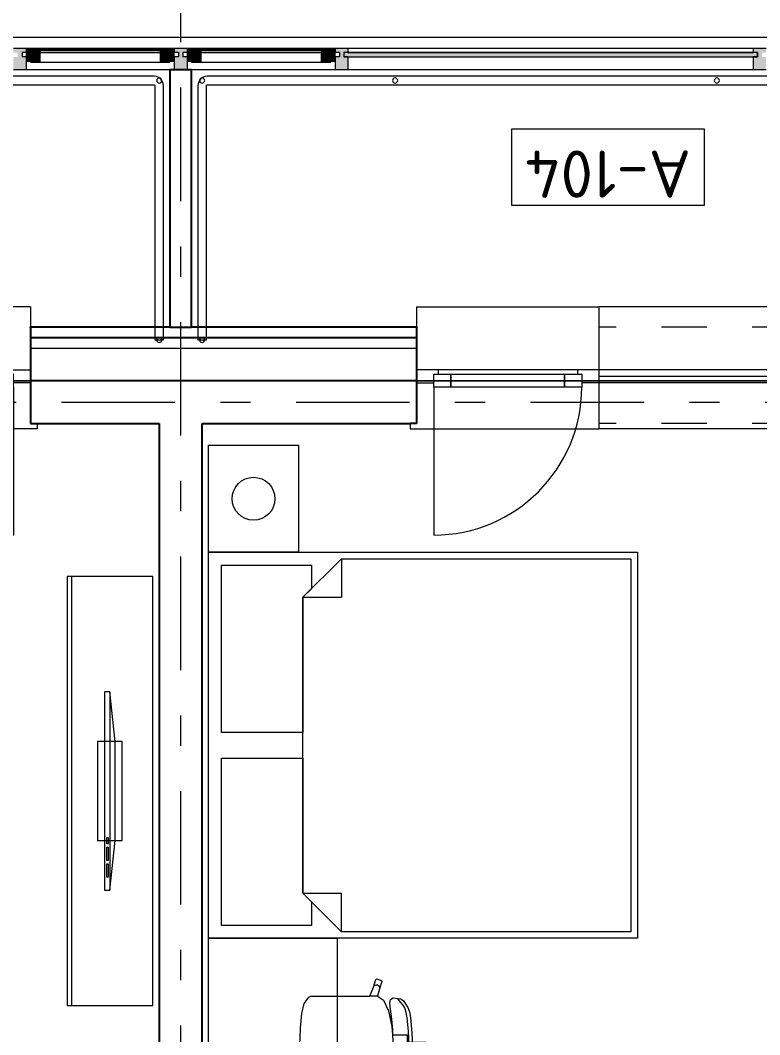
# Model space of a CAD drawing. Header units: millimetres. Extents: x 18162 to 3540582, y 72188 to 247925.
# Drawn here: x 345196 to 348644, y 93696 to 98427 of the extents above; entities that cross this region are included whole.
import ezdxf
from ezdxf.enums import TextEntityAlignment as Align

# ---------------------------------------------------------------- set-up
doc = ezdxf.new("R2010")
doc.units = ezdxf.units.MM
doc.header["$MEASUREMENT"] = 0
doc.set_wipeout_variables(frame=1)
for name, pattern in [('Dashed', [423.333333, 211.666667, -211.666667]), ('Double Dashed', [1093.611073, 529.166651, -211.666656, 141.111112, -211.666656]), ('Wipeout_Contour', [1000, 0, -1000])]:
    doc.linetypes.add(name, pattern=pattern)
for name, color, linetype in [('Archicad Windows', 7, 'Continuous'), ('Archicad Zone Stamps', 7, 'Continuous'), ('Finish - Wall', 7, 'Continuous'), ('Interior - Furniture', 7, 'Continuous'), ('Interior - Stair & Railing', 7, 'Continuous'), ('Model Unit - Zone A', 7, 'Continuous'), ('Structural - Bearing', 7, 'Continuous'), ('Structural - Grid', 7, 'Continuous')]:
    doc.layers.add(name, color=color, linetype=linetype)
doc.styles.add('GENERATED_STYLE_2', font='')
doc.styles.add('GENERATED_STYLE_3', font='', dxfattribs={"width": 0.8})
doc.styles.get('GENERATED_STYLE_2').set_extended_font_data('ISOCPEUR MON')
doc.styles.get('GENERATED_STYLE_3').set_extended_font_data('ISOCPEUR MON')

# ---------------------------------------------------------------- blocks, each defined once
blk = doc.blocks.new('Тагт - 50%_A-104_41_3', base_point=(347937.3, 97741.3))
at = {"layer": 'Archicad Zone Stamps', "color": 7, "linetype": 'Continuous', "lineweight": 5}
for p, q in [((348387.3, 97918.7), (347487.3, 97918.7)), ((347487.3, 97918.7), (347487.3, 97563.9)), ((348387.3, 97563.9), (348387.3, 97918.7)), ((347487.3, 97563.9), (348387.3, 97563.9))]:
    blk.add_line(p, q, dxfattribs=at)
at = {"layer": 'Archicad Zone Stamps', "color": 7, "lineweight": 5, "style": 'GENERATED_STYLE_2'}
for tag, p in [('DUMMY_861', (347542.1, 97599.4)), ('ROOM_NUMBER', (347937.3, 97599.4))]:
    blk.add_attdef(tag, text='', height=220, rotation=180, dxfattribs=at).set_placement(p, align=Align.TOP_CENTER)
blk = doc.blocks.new('Terrace Door 01 27[12]_3', base_point=(318570.5, 0))
at = {"layer": 'Archicad Windows', "color": 7, "linetype": 'Continuous', "lineweight": 13}
for p, q in [((347044, 97090.7), (347894, 97090.7)), ((347044, 97090.7), (347044, 96995.7)), ((349244, 97090.7), (347894, 97090.7)), ((347894, 97090.7), (347894, 96795.7)), ((349244, 97090.7), (349244, 96995.7)), ((349244, 96795.7), (347044, 96795.7)), ((347044, 96795.7), (347044, 96735.7)), ((347144, 96795.7), (347144, 96775.7)), ((347204, 96775.7), (347204, 96715.7)), ((347734, 96775.7), (347734, 96715.7)), ((347794, 96795.7), (347794, 96775.7)), ((347894, 96795.7), (347894, 96735.7)), ((349144, 96765.7), (347894, 96765.7)), ((349144, 96795.7), (349144, 96735.7)), ((349244, 96795.7), (349244, 96735.7)), ((347044, 96735.7), (347124, 96735.7)), ((347124, 96715.7), (347124, 96025.7)), ((347734, 96745.7), (347204, 96745.7)), ((347894, 96735.7), (347814, 96735.7)), ((347894, 96735.7), (347894, 96520.7)), ((347894, 96735.7), (347894, 96520.7)), ((349144, 96735.7), (347894, 96735.7)), ((349244, 96735.7), (349144, 96735.7)), ((347014, 96545.7), (347014, 96520.7)), ((347014, 96520.7), (347894, 96520.7)), ((349274, 96520.7), (347894, 96520.7)), ((349274, 96545.7), (349274, 96520.7))]:
    blk.add_line(p, q, dxfattribs=at)
at = {"layer": 'Archicad Windows', "color": 7, "linetype": 'Dashed', "lineweight": 13}
for p, q in [((349244, 96995.7), (347894, 96995.7)), ((349244, 96545.7), (347894, 96545.7))]:
    blk.add_line(p, q, dxfattribs=at)
at = {"layer": 'Archicad Windows', "color": 7, "linetype": 'Continuous', "lineweight": 13, "flags": 128}
for points in [[(347204, 96775.7), (347204, 96715.7), (347124, 96715.7), (347124, 96775.7)], [(347734, 96775.7), (347734, 96715.7), (347204, 96715.7), (347204, 96775.7)], [(347814, 96775.7), (347814, 96715.7), (347734, 96715.7), (347734, 96775.7)]]:
    blk.add_lwpolyline(points, close=True, dxfattribs=at)
at = {"layer": 'Archicad Windows', "color": 7, "linetype": 'Continuous', "lineweight": 13}
blk.add_arc((347124, 96715.7), 690, 270, 0, dxfattribs=at)
blk = doc.blocks.new('Terrace Door 01 27[13]_3', base_point=(318570.5, 0))
at = {"layer": 'Archicad Windows', "color": 7, "linetype": 'Continuous', "lineweight": 13}
for p, q in [((343044, 97090.7), (344394, 97090.7)), ((343044, 97090.7), (343044, 96995.7)), ((344394, 97090.7), (344394, 96795.7)), ((345244, 97090.7), (344394, 97090.7)), ((345244, 97090.7), (345244, 96995.7)), ((343044, 96795.7), (345244, 96795.7)), ((343044, 96795.7), (343044, 96735.7)), ((343144, 96795.7), (343144, 96735.7)), ((343144, 96765.7), (344394, 96765.7)), ((344394, 96795.7), (344394, 96735.7)), ((344494, 96795.7), (344494, 96775.7)), ((344554, 96775.7), (344554, 96715.7)), ((345084, 96775.7), (345084, 96715.7)), ((345144, 96795.7), (345144, 96775.7)), ((345244, 96795.7), (345244, 96735.7)), ((343044, 96735.7), (343144, 96735.7)), ((343144, 96735.7), (344394, 96735.7)), ((344394, 96735.7), (344394, 96520.7)), ((344394, 96735.7), (344394, 96520.7)), ((344394, 96735.7), (344474, 96735.7)), ((344554, 96745.7), (345084, 96745.7)), ((345244, 96735.7), (345164, 96735.7)), ((345164, 96715.7), (345164, 96025.7)), ((343014, 96545.7), (343014, 96520.7)), ((343014, 96520.7), (344394, 96520.7)), ((345274, 96520.7), (344394, 96520.7)), ((345274, 96545.7), (345274, 96520.7))]:
    blk.add_line(p, q, dxfattribs=at)
at = {"layer": 'Archicad Windows', "color": 7, "linetype": 'Dashed', "lineweight": 13}
for p, q in [((343044, 96995.7), (344394, 96995.7)), ((343044, 96545.7), (344394, 96545.7))]:
    blk.add_line(p, q, dxfattribs=at)
at = {"layer": 'Archicad Windows', "color": 7, "linetype": 'Continuous', "lineweight": 13, "flags": 128}
for points in [[(344474, 96775.7), (344474, 96715.7), (344554, 96715.7), (344554, 96775.7)], [(344554, 96775.7), (344554, 96715.7), (345084, 96715.7), (345084, 96775.7)], [(345084, 96775.7), (345084, 96715.7), (345164, 96715.7), (345164, 96775.7)]]:
    blk.add_lwpolyline(points, close=True, dxfattribs=at)
at = {"layer": 'Archicad Windows', "color": 7, "linetype": 'Continuous', "lineweight": 13}
blk.add_arc((345164, 96715.7), 690, 180, 270, dxfattribs=at)
blk = doc.blocks.new('TV Stand Mounted 27[118]_3', base_point=(345414, 95832))
at = {"layer": 'Interior - Furniture', "color": 7, "linetype": 'Continuous', "lineweight": 5}
blk.add_line((345434, 95832), (345434, 93832), dxfattribs=at)
at = {"layer": 'Interior - Furniture', "color": 7, "linetype": 'Continuous', "lineweight": 5, "flags": 128}
blk.add_lwpolyline([(345414, 95832), (345414, 93832), (345814, 93832), (345814, 95832)], close=True, dxfattribs=at)
blk = doc.blocks.new('Flat Panel TV 27[119]_3', base_point=(345589, 95294.7))
at = {"layer": 'Interior - Furniture', "color": 7, "linetype": 'Continuous', "lineweight": 5}
for p, q in [((345614, 95294.7), (345614, 94369.2)), ((345599, 94585.2), (345599, 94616)), ((345599, 94616), (345605.2, 94616)), ((345605.2, 94585.2), (345599, 94585.2)), ((345605.2, 94616), (345605.2, 94585.2)), ((345599, 94508), (345599, 94569.7)), ((345599, 94569.7), (345605.2, 94569.7)), ((345605.2, 94569.7), (345605.2, 94508)), ((345605.2, 94508), (345599, 94508)), ((345599, 94430.9), (345599, 94492.6)), ((345599, 94492.6), (345605.2, 94492.6)), ((345605.2, 94492.6), (345605.2, 94430.9)), ((345605.2, 94430.9), (345599, 94430.9))]:
    blk.add_line(p, q, dxfattribs=at)
at = {"layer": 'Interior - Furniture', "color": 7, "linetype": 'Continuous', "lineweight": 5, "flags": 128}
for points in [[(345589, 95294.7), (345589, 94369.2), (345614, 94369.2), (345639, 94600.6), (345639, 95063.4), (345614, 95294.7)], [(345556.1, 95063.4), (345556.1, 94600.6), (345671.8, 94600.6), (345671.8, 95063.4)]]:
    blk.add_lwpolyline(points, close=True, dxfattribs=at)
blk = doc.blocks.new('Bed Layout 27[158]_3', base_point=(346073.7, 95045.4))
at = {"layer": 'Interior - Furniture', "color": 7, "linetype": 'Continuous', "lineweight": 5}
for p, q in [((346073.7, 95945.4), (346073.7, 96445.4)), ((346073.7, 96445.4), (346493.7, 96445.4)), ((346493.7, 96445.4), (346493.7, 95945.4)), ((346493.7, 95945.4), (346073.7, 95945.4)), ((346073.7, 94145.4), (346073.7, 95945.4)), ((346073.7, 95945.4), (348073.7, 95945.4)), ((346513.7, 95735.4), (346693.7, 95915.4)), ((346693.7, 95915.4), (348043.7, 95915.4)), ((346693.7, 95915.4), (346693.7, 95735.4)), ((348043.7, 95915.4), (348043.7, 95045.4)), ((348073.7, 95945.4), (348073.7, 94145.4)), ((346513.7, 95045.4), (346513.7, 95735.4)), ((346513.7, 95735.4), (346693.7, 95735.4)), ((346513.7, 94355.4), (346513.7, 95045.4)), ((348043.7, 95045.4), (348043.7, 94175.4)), ((346693.7, 94175.4), (346513.7, 94355.4)), ((346513.7, 94355.4), (346693.7, 94355.4)), ((346693.7, 94175.4), (346693.7, 94355.4)), ((348043.7, 94175.4), (346693.7, 94175.4)), ((348073.7, 94145.4), (346073.7, 94145.4))]:
    blk.add_line(p, q, dxfattribs=at)
at = {"layer": 'Interior - Furniture', "color": 7, "linetype": 'Continuous', "lineweight": 5, "flags": 128}
blk.add_lwpolyline([(346283.7, 96095.4, -1), (346283.7, 96295.4, -1)], format="xyb", close=True, dxfattribs=at)
for points in [[(346513.7, 95105.4), (346133.7, 95105.4), (346133.7, 95885.4), (346553.7, 95885.4), (346553.7, 95775.4), (346513.7, 95735.4)], [(346513.7, 94355.4), (346553.7, 94315.4), (346553.7, 94205.4), (346133.7, 94205.4), (346133.7, 94985.4), (346513.7, 94985.4)]]:
    blk.add_lwpolyline(points, close=True, dxfattribs=at)
blk = doc.blocks.new('Office Workstation Solo 27[159]_3', base_point=(346073.7, 93145.4))
at = {"layer": 'Interior - Furniture', "color": 7, "linetype": 'Continuous', "lineweight": 5}
for p, q in [((346826.7, 93874.6), (346842.4, 93918)), ((346842.4, 93918), (346853.8, 93953.4)), ((346842.4, 93918), (346845.3, 93923.2)), ((346845.3, 93923.2), (346849.9, 93926.8)), ((346849.9, 93926.8), (346855.5, 93928.4)), ((346853.8, 93953.4), (346857.6, 93955.4)), ((346855.5, 93928.4), (346861.3, 93927.7)), ((346857.6, 93955.4), (346880.3, 93947.9)), ((346861.3, 93927.7), (346866.4, 93924.8)), ((346866.4, 93924.8), (346870, 93920.2)), ((346870, 93920.2), (346871.6, 93914.5)), ((346882.3, 93944.1), (346870.9, 93908.7)), ((346871.6, 93914.5), (346870.9, 93908.7)), ((346880.3, 93947.9), (346882.3, 93944.1)), ((346520.7, 93843.3), (346541.9, 93870.1)), ((346541.9, 93870.1), (346550.5, 93874.6)), ((346550.5, 93874.6), (346581.5, 93874.6)), ((346581.5, 93874.6), (346617.6, 93874.6)), ((346617.6, 93874.6), (346826.7, 93874.6)), ((346861, 93874.6), (346826.7, 93874.6)), ((346861, 93874.6), (346861.2, 93874.5)), ((346870.9, 93908.7), (346861.2, 93874.5)), ((346861.2, 93874.5), (346889, 93857.2)), ((346922.6, 93860.1), (346934.1, 93866.8)), ((346934.1, 93866.8), (346970.2, 93863.5)), ((346509.2, 93795.2), (346519.9, 93841.2)), ((346519.9, 93841.2), (346520.7, 93843.3)), ((346889, 93857.2), (346912.8, 93807.5)), ((346919.5, 93842.8), (346922.6, 93860.1)), ((346922.1, 93813.9), (346919.5, 93842.8)), ((346959.7, 93860.4), (346957.1, 93864.1)), ((346964.8, 93854.1), (346959.7, 93860.4)), ((346971, 93845.1), (346964.8, 93854.1)), ((346970.2, 93863.5), (346983.4, 93852.9)), ((346981, 93833.4), (346971, 93845.1)), ((346988.7, 93820.2), (346981, 93833.4)), ((346983.4, 93852.9), (347003.5, 93821.9)), ((346995, 93799.8), (346988.7, 93820.2)), ((347003.5, 93821.9), (347010.7, 93802)), ((346502, 93726.5), (346509.2, 93795.2)), ((346912.8, 93807.5), (346928.7, 93733.1)), ((346928, 93768.6), (346922.1, 93813.9)), ((346999.9, 93773.9), (346995, 93799.8)), ((347003.6, 93743.9), (346999.9, 93773.9)), ((347010.7, 93802), (347015.5, 93776.1)), ((347015.5, 93776.1), (347022.5, 93702.9)), ((346499.5, 93645.4), (346501.9, 93725.4)), ((346501.9, 93725.4), (346502, 93726.5)), ((346932.6, 93717.7), (346928, 93768.6)), ((346928.7, 93733.1), (346931.1, 93695.7)), ((347006.2, 93711.5), (347003.6, 93743.9)), ((346931.1, 93695.7), (346934.3, 93645.4)), ((346931.1, 93695.7), (346969.8, 93695.7)), ((346935, 93645.4), (346932.6, 93717.7)), ((346969.8, 93695.7), (346999.7, 93695.7)), ((346999.7, 93695.7), (346999.7, 93662.3)), ((347007.6, 93678.1), (347006.2, 93711.5)), ((347008.1, 93645.4), (347007.6, 93678.1)), ((347022.5, 93702.9), (347024.7, 93645.4)), ((346499.5, 93645.4), (346501.9, 93565.3)), ((346931.1, 93595.1), (346934.3, 93645.4)), ((346935, 93645.4), (346932.6, 93573.1)), ((346999.7, 93662.3), (346999.7, 93645.4)), ((346999.7, 93662.3), (347049.6, 93660.5)), ((346999.7, 93628.5), (346999.7, 93645.4)), ((346999.7, 93628.5), (347049.6, 93630.3)), ((346999.7, 93595.1), (346999.7, 93628.5)), ((347008.1, 93645.4), (347007.6, 93612.7)), ((347022.5, 93587.9), (347024.7, 93645.4)), ((347049.6, 93660.5), (347055.3, 93659.3)), ((347049.6, 93660.5), (347086.5, 93660.5)), ((347049.6, 93630.3), (347055.3, 93631.4)), ((347049.6, 93630.3), (347086.5, 93630.3)), ((347055.3, 93659.3), (347060.2, 93656)), ((347055.3, 93631.4), (347060.2, 93634.7)), ((347060.2, 93656), (347063.4, 93651.1)), ((347060.2, 93634.7), (347063.4, 93639.6)), ((347063.4, 93651.1), (347064.5, 93645.4)), ((347063.4, 93639.6), (347064.5, 93645.4)), ((347086.5, 93660.5), (347089.5, 93657.4)), ((347086.5, 93630.3), (347089.5, 93633.3)), ((347089.5, 93657.4), (347089.5, 93645.4)), ((347089.5, 93633.3), (347089.5, 93645.4)), ((346928.7, 93557.6), (346931.1, 93595.1)), ((346931.1, 93595.1), (346969.8, 93595.1)), ((346969.8, 93595.1), (346999.7, 93595.1)), ((347007.6, 93612.7), (347006.2, 93579.3)), ((347015.5, 93514.7), (347022.5, 93587.9)), ((346501.9, 93565.3), (346502, 93564.3)), ((346502, 93564.3), (346509.2, 93495.5)), ((346912.8, 93483.3), (346928.7, 93557.6)), ((346932.6, 93573.1), (346928, 93522.1)), ((347003.6, 93546.8), (346999.9, 93516.8)), ((347006.2, 93579.3), (347003.6, 93546.8)), ((346509.2, 93495.5), (346519.9, 93449.6)), ((346928, 93522.1), (346922.1, 93476.8)), ((346995, 93490.9), (346988.7, 93470.6)), ((346999.9, 93516.8), (346995, 93490.9)), ((347003.5, 93468.8), (347010.7, 93488.8)), ((347010.7, 93488.8), (347015.5, 93514.7)), ((346519.9, 93449.6), (346520.7, 93447.4)), ((346520.7, 93447.4), (346541.9, 93420.6)), ((346889, 93433.6), (346912.8, 93483.3)), ((346922.1, 93476.8), (346919.5, 93447.9)), ((346919.5, 93447.9), (346922.6, 93430.7)), ((346971, 93445.6), (346964.8, 93436.6)), ((346981, 93457.4), (346971, 93445.6)), ((346988.7, 93470.6), (346981, 93457.4)), ((346983.4, 93437.8), (347003.5, 93468.8)), ((346541.9, 93420.6), (346550.5, 93416.1)), ((346550.5, 93416.1), (346581.5, 93416.1)), ((346581.5, 93416.1), (346617.6, 93416.1)), ((346617.6, 93416.1), (346826.7, 93416.1)), ((346861, 93416.1), (346826.7, 93416.1)), ((346826.7, 93416.1), (346842.4, 93372.7)), ((346861, 93416.1), (346861.2, 93416.2)), ((346861.2, 93416.2), (346889, 93433.6)), ((346870.9, 93382.1), (346861.2, 93416.2)), ((346922.6, 93430.7), (346934.1, 93424)), ((346934.1, 93424), (346970.2, 93427.3)), ((346959.7, 93430.4), (346957.1, 93426.6)), ((346964.8, 93436.6), (346959.7, 93430.4)), ((346970.2, 93427.3), (346983.4, 93437.8)), ((346842.4, 93372.7), (346845.3, 93367.6)), ((346842.4, 93372.7), (346853.8, 93337.3)), ((346845.3, 93367.6), (346849.9, 93363.9)), ((346849.9, 93363.9), (346855.5, 93362.3)), ((346855.5, 93362.3), (346861.3, 93363)), ((346861.3, 93363), (346866.4, 93365.9)), ((346866.4, 93365.9), (346870, 93370.5)), ((346870, 93370.5), (346871.6, 93376.2)), ((346871.6, 93376.2), (346870.9, 93382.1)), ((346882.3, 93346.6), (346870.9, 93382.1)), ((346880.3, 93342.8), (346882.3, 93346.6)), ((346853.8, 93337.3), (346857.6, 93335.4)), ((346857.6, 93335.4), (346880.3, 93342.8))]:
    blk.add_line(p, q, dxfattribs=at)
at = {"layer": 'Interior - Furniture', "color": 7, "linetype": 'Continuous', "lineweight": 5, "flags": 128}
blk.add_lwpolyline([(346073.7, 93145.4), (346073.7, 94145.4), (346673.7, 94145.4), (346673.7, 93145.4)], close=True, dxfattribs=at)
blk = doc.blocks.new('Standard grid marker[171]_3', base_point=(336732.8, 96645.7))
at = {"layer": 'Structural - Grid', "color": 13, "linetype": 'Double Dashed', "lineweight": 13}
blk.add_line((337732.8, 96645.7), (372294.9, 96645.7), dxfattribs=at)
at = {"layer": 'Structural - Grid', "color": 13, "lineweight": 13, "style": 'GENERATED_STYLE_3'}
blk.add_attdef('AC_MarkerText_1', text='', height=250, rotation=180, dxfattribs=at).set_placement((373594.9, 96520.7), align=Align.TOP_CENTER)
blk = doc.blocks.new('Standard grid marker[175]_3', base_point=(345944, 72524.1))
at = {"layer": 'Structural - Grid', "color": 13, "linetype": 'Double Dashed', "lineweight": 13}
blk.add_line((345944, 73524.1), (345944, 100185.5), dxfattribs=at)
at = {"layer": 'Structural - Grid', "color": 13, "lineweight": 13, "style": 'GENERATED_STYLE_3'}
blk.add_attdef('AC_MarkerText_1', text='', height=250, rotation=180, dxfattribs=at).set_placement((345944, 101360.5), align=Align.TOP_CENTER)

msp = doc.modelspace()

# ---------------------------------------------------------------- linework, layer by layer
at = {"layer": 'Interior - Stair & Railing', "color": 7, "linetype": 'Continuous', "lineweight": 13}
for p, q in [((345777.9, 98165.7), (342585, 98165.7)), ((342585, 98125.7), (345777.9, 98125.7)), ((345794, 98165.7), (345777.9, 98165.7)), ((345777.9, 98125.7), (345794, 98125.7)), ((345820.3, 98165.7), (345794, 98165.7)), ((345794, 98125.7), (345817.7, 98125.7)), ((345817.7, 98125.7), (345818.1, 98125.6)), ((345818.1, 98125.6), (345820.2, 98125.3)), ((345820.2, 98125.3), (345821.4, 98124.9)), ((345830.7, 98164.3), (345820.3, 98165.7)), ((345821.4, 98124.9), (345822.4, 98124.1)), ((345822.4, 98124.1), (345823.2, 98123.1)), ((345823.2, 98123.1), (345823.6, 98121.9)), ((345833.6, 98163.1), (345830.7, 98164.3)), ((345841.6, 98159.8), (345833.6, 98163.1)), ((345850.9, 98152.6), (345841.6, 98159.8)), ((345858.1, 98143.3), (345850.9, 98152.6)), ((345862.6, 98132.4), (345858.1, 98143.3)), ((345864, 98122), (345862.6, 98132.4)), ((346025.3, 98132.4), (346024, 98122)), ((346026.6, 98135.3), (346025.3, 98132.4)), ((346029.9, 98143.3), (346026.6, 98135.3)), ((346037, 98152.6), (346029.9, 98143.3)), ((346046.4, 98159.8), (346037, 98152.6)), ((346057.3, 98164.3), (346046.4, 98159.8)), ((346067.7, 98165.7), (346057.3, 98164.3)), ((346064.3, 98121.9), (346064.8, 98123.1)), ((346064.8, 98123.1), (346065.6, 98124.1)), ((346065.6, 98124.1), (346066.6, 98124.9)), ((346066.6, 98124.9), (346067.7, 98125.3)), ((346069, 98165.7), (346067.7, 98165.7)), ((346067.7, 98125.3), (346070.3, 98125.7)), ((346085, 98165.7), (346069, 98165.7)), ((346070.3, 98125.7), (346085, 98125.7)), ((349277.9, 98165.7), (346085, 98165.7)), ((346085, 98125.7), (349277.9, 98125.7)), ((345823.6, 98121.9), (345824, 98119.4)), ((345824, 98119.4), (345824, 98104.6)), ((345864, 98120.7), (345864, 98122)), ((345864, 98104.6), (345864, 98120.7)), ((346024, 98122), (346024, 98095.7)), ((346024, 98095.7), (346024, 98079.6)), ((346064, 98119.8), (346064.3, 98121.9)), ((346064, 98119.4), (346064, 98119.8)), ((346064, 98095.7), (346064, 98119.4)), ((346064, 98079.6), (346064, 98095.7))]:
    msp.add_line(p, q, dxfattribs=at)
at = {"layer": 'Interior - Stair & Railing', "color": 7, "linetype": 'Continuous', "lineweight": 13, "flags": 128}
for points in [[(345844, 98133.7, 1), (345844, 98157.7, 1)], [(346056, 98145.7, 1), (346032, 98145.7, 1)], [(346944, 98133.7, 1), (346944, 98157.7, 1)], [(348444, 98133.7, 1), (348444, 98157.7, 1)]]:
    msp.add_lwpolyline(points, format="xyb", close=True, dxfattribs=at)
at = {"layer": 'Structural - Bearing', "color": 7, "linetype": 'Continuous', "lineweight": 13, "flags": 128}
for points in [[(349544, 98345.7), (342344, 98345.7), (342344, 96745.7), (349544, 96745.7)], [(339344, 96745.7), (339344, 78545.7), (369544, 78545.7), (369544, 96745.7), (356344, 96745.7), (356344, 92545.7), (353844, 92545.7), (353844, 96745.7)]]:
    msp.add_lwpolyline(points, close=True, dxfattribs=at)

# ---------------------------------------------------------------- block references
at = {"layer": 'Interior - Furniture', "color": 7, "linetype": 'Continuous', "lineweight": 5}
for name, p in [('Bed Layout 27[158]_3', (346073.7, 95045.4)), ('TV Stand Mounted 27[118]_3', (345414, 95832)), ('Flat Panel TV 27[119]_3', (345589, 95294.7)), ('Office Workstation Solo 27[159]_3', (346073.7, 93145.4))]:
    msp.add_blockref(name, p, dxfattribs=at)
at = {"layer": 'Model Unit - Zone A', "color": 7, "linetype": 'Continuous', "lineweight": 5}
msp.add_blockref('Тагт - 50%_A-104_41_3', (347937.3, 97741.3), dxfattribs=at).add_auto_attribs({'ROOM_NUMBER': 'A-104'})

# ---------------------------------------------------------------- next in the draw order: wipeouts: each hides what was drawn before it
at = {"color": 254, "linetype": 'Wipeout_Contour', "lineweight": 0, "ltscale": 1437031.43871512}
msp.add_wipeout([(345914, 98255.7), (345224, 98255.7), (345224, 98195.7), (345914, 98195.7)], dxfattribs=at).dxf.layer = 'Finish - Wall'
at = {"color": 254, "linetype": 'Wipeout_Contour', "lineweight": 0, "ltscale": 1439917.362461165}
msp.add_wipeout([(346664, 98255.7), (345974, 98255.7), (345974, 98195.7), (346664, 98195.7)], dxfattribs=at).dxf.layer = 'Finish - Wall'
at = {"color": 254, "linetype": 'Wipeout_Contour', "lineweight": 0, "ltscale": 1445113.511944763}
msp.add_wipeout([(348614, 98255.7), (346724, 98255.7), (346724, 98195.7), (348614, 98195.7)], dxfattribs=at).dxf.layer = 'Finish - Wall'
at = {"color": 254, "linetype": 'Wipeout_Contour', "lineweight": 0, "ltscale": 1437881.903009918}
msp.add_wipeout([(345244, 96945.7), (347044, 96945.7), (347044, 96995.7), (345244, 96995.7)], dxfattribs=at).dxf.layer = 'Structural - Bearing'

# ---------------------------------------------------------------- next in the draw order: linework, layer by layer
at = {"layer": 'Finish - Wall', "color": 7, "linetype": 'Continuous', "lineweight": 13}
for p, q in [((345224, 98195.7), (345164, 98195.7)), ((345974, 98195.7), (345914, 98195.7)), ((346724, 98195.7), (346664, 98195.7)), ((348674, 98195.7), (348614, 98195.7))]:
    msp.add_line(p, q, dxfattribs=at)
at = {"layer": 'Finish - Wall', "color": 7, "linetype": 'Continuous', "lineweight": 13, "flags": 128}
for points in [[(345914, 98195.7), (345224, 98195.7)], [(346664, 98195.7), (345974, 98195.7)], [(348614, 98195.7), (346724, 98195.7)]]:
    msp.add_lwpolyline(points, dxfattribs=at)
at = {"layer": 'Structural - Bearing', "color": 7, "linetype": 'Continuous', "lineweight": 25, "flags": 128}
msp.add_lwpolyline([(347044, 96995.7), (345244, 96995.7)], dxfattribs=at)
at = {"layer": 'Structural - Bearing', "color": 7, "linetype": 'Continuous', "lineweight": 25}
for p in [(345244, 96995.7), (347044, 96995.7)]:
    msp.add_point(p, dxfattribs=at)

# ---------------------------------------------------------------- next in the draw order: wipeouts: each hides what was drawn before it
at = {"color": 254, "linetype": 'Wipeout_Contour', "lineweight": 0, "ltscale": 1439961.030850288}
msp.add_wipeout([(346684, 98255.7), (346684, 98275.7), (345954, 98275.7), (345954, 98255.7)], dxfattribs=at).dxf.layer = 'Finish - Wall'
at = {"color": 254, "linetype": 'Wipeout_Contour', "lineweight": 0, "ltscale": 1437827.963742497}
msp.add_wipeout([(345244, 96895.7), (347044, 96895.7), (347044, 96945.7), (345244, 96945.7)], dxfattribs=at).dxf.layer = 'Structural - Bearing'

# ---------------------------------------------------------------- next in the draw order: linework, layer by layer
at = {"layer": 'Interior - Stair & Railing', "color": 7, "linetype": 'Continuous', "lineweight": 13}
for p, q in [((345824, 98104.6), (345824, 96935.7)), ((345864, 96935.7), (345864, 98104.6)), ((346024, 98079.6), (346024, 96935.7)), ((346064, 96935.7), (346064, 98079.6)), ((345824, 96935.7), (345864, 96935.7)), ((346024, 96935.7), (346064, 96935.7))]:
    msp.add_line(p, q, dxfattribs=at)
at = {"layer": 'Interior - Stair & Railing', "color": 7, "linetype": 'Continuous', "lineweight": 13, "flags": 128}
for points in [[(345832, 96935.7, 1), (345856, 96935.7, 1)], [(346056, 96935.7, 1), (346032, 96935.7, 1)]]:
    msp.add_lwpolyline(points, format="xyb", close=True, dxfattribs=at)
at = {"layer": 'Structural - Bearing', "color": 7, "linetype": 'Continuous', "lineweight": 25}
msp.add_line((347044, 96945.7), (345244, 96945.7), dxfattribs=at)

# ---------------------------------------------------------------- next in the draw order: wipeouts: each hides what was drawn before it
at = {"color": 254, "linetype": 'Wipeout_Contour', "lineweight": 0, "ltscale": 1437075.194823932}
msp.add_wipeout([(345934, 98255.7), (345934, 98275.7), (345204, 98275.7), (345204, 98255.7)], dxfattribs=at).dxf.layer = 'Finish - Wall'
at = {"color": 254, "linetype": 'Wipeout_Contour', "lineweight": 0, "ltscale": 1439982.864483681}
msp.add_wipeout([(345974, 98275.7), (346664, 98275.7), (346664, 98295.7), (345974, 98295.7)], dxfattribs=at).dxf.layer = 'Finish - Wall'
at = {"color": 254, "linetype": 'Wipeout_Contour', "lineweight": 0, "ltscale": 1445157.033344048}
msp.add_wipeout([(348634, 98255.7), (348634, 98275.7), (346704, 98275.7), (346704, 98255.7)], dxfattribs=at).dxf.layer = 'Finish - Wall'
at = {"color": 254, "linetype": 'Wipeout_Contour', "lineweight": 0, "ltscale": 1437720.187861918}
msp.add_wipeout([(345244, 96745.7), (347044, 96745.7), (347044, 96895.7), (345244, 96895.7)], dxfattribs=at).dxf.layer = 'Structural - Bearing'

# ---------------------------------------------------------------- next in the draw order: linework, layer by layer
at = {"layer": 'Finish - Wall', "color": 7, "linetype": 'Continuous', "lineweight": 13}
for p, q in [((345954, 98275.7), (345954, 98255.7)), ((345974, 98275.7), (345954, 98275.7)), ((345974, 98295.7), (345974, 98275.7)), ((346664, 98295.7), (346664, 98275.7)), ((346684, 98275.7), (346664, 98275.7)), ((346684, 98275.7), (346684, 98255.7)), ((345974, 98255.7), (345954, 98255.7)), ((345974, 98255.7), (345974, 98195.7)), ((346664, 98255.7), (346664, 98195.7)), ((346684, 98255.7), (346664, 98255.7))]:
    msp.add_line(p, q, dxfattribs=at)
at = {"layer": 'Finish - Wall', "color": 7, "linetype": 'Continuous', "lineweight": 13, "flags": 128}
for points in [[(346664, 98295.7), (345974, 98295.7)], [(345974, 98275.7), (346664, 98275.7)], [(345974, 98255.7), (346664, 98255.7)]]:
    msp.add_lwpolyline(points, dxfattribs=at)
at = {"layer": 'Structural - Bearing', "color": 7, "linetype": 'Continuous', "lineweight": 13}
msp.add_line((347044, 96895.7), (345244, 96895.7), dxfattribs=at)

# ---------------------------------------------------------------- next in the draw order: wipeouts: each hides what was drawn before it
at = {"color": 254, "linetype": 'Wipeout_Contour', "lineweight": 0, "ltscale": 1437097.072277908}
msp.add_wipeout([(345224, 98275.7), (345914, 98275.7), (345914, 98295.7), (345224, 98295.7)], dxfattribs=at).dxf.layer = 'Finish - Wall'
at = {"color": 254, "linetype": 'Wipeout_Contour', "lineweight": 0, "ltscale": 1445178.778809473}
msp.add_wipeout([(346724, 98275.7), (348614, 98275.7), (348614, 98295.7), (346724, 98295.7)], dxfattribs=at).dxf.layer = 'Finish - Wall'
at = {"color": 254, "linetype": 'Wipeout_Contour', "lineweight": 0, "ltscale": 1437531.806546237}
msp.add_wipeout([(345244, 96545.7), (347044, 96545.7), (347044, 96745.7), (345244, 96745.7)], dxfattribs=at).dxf.layer = 'Structural - Bearing'

# ---------------------------------------------------------------- next in the draw order: hatches: boundary and pattern name
at = {"layer": 'Finish - Wall', "linetype": 'Continuous', "lineweight": 9}
for points in [[(345204, 98255.7), (345204, 98275.7), (345224, 98275.7), (345224, 98295.7), (345164, 98295.7), (345164, 98275.7), (345184, 98275.7), (345184, 98255.7), (345164, 98255.7), (345164, 98195.7), (345224, 98195.7), (345224, 98255.7)], [(345954, 98255.7), (345954, 98275.7), (345974, 98275.7), (345974, 98295.7), (345914, 98295.7), (345914, 98275.7), (345934, 98275.7), (345934, 98255.7), (345914, 98255.7), (345914, 98195.7), (345974, 98195.7), (345974, 98255.7)], [(346704, 98255.7), (346704, 98275.7), (346724, 98275.7), (346724, 98295.7), (346664, 98295.7), (346664, 98275.7), (346684, 98275.7), (346684, 98255.7), (346664, 98255.7), (346664, 98195.7), (346724, 98195.7), (346724, 98255.7)], [(348654, 98255.7), (348654, 98275.7), (348674, 98275.7), (348674, 98295.7), (348614, 98295.7), (348614, 98275.7), (348634, 98275.7), (348634, 98255.7), (348614, 98255.7), (348614, 98195.7), (348674, 98195.7), (348674, 98255.7)]]:
    msp.add_hatch(color=7, dxfattribs=at).paths.add_polyline_path(points)
at = {"layer": 'Finish - Wall', "linetype": 'Continuous', "lineweight": 13}
msp.add_hatch(color=7, dxfattribs=at).paths.add_polyline_path([(346704, 98275.7), (346704, 98255.7), (348634, 98255.7), (348634, 98275.7)])

# ---------------------------------------------------------------- next in the draw order: linework, layer by layer
at = {"layer": 'Finish - Wall', "color": 7, "linetype": 'Continuous', "lineweight": 13}
for p, q in [((345224, 98295.7), (345164, 98295.7)), ((345204, 98275.7), (345204, 98255.7)), ((345224, 98275.7), (345204, 98275.7)), ((345224, 98295.7), (345224, 98275.7)), ((345914, 98295.7), (345914, 98275.7)), ((345974, 98295.7), (345914, 98295.7)), ((345934, 98275.7), (345914, 98275.7)), ((345934, 98275.7), (345934, 98255.7)), ((346724, 98295.7), (346664, 98295.7)), ((346704, 98275.7), (346704, 98255.7)), ((346724, 98275.7), (346704, 98275.7)), ((346724, 98295.7), (346724, 98275.7)), ((348674, 98295.7), (348614, 98295.7)), ((348614, 98295.7), (348614, 98275.7)), ((348634, 98275.7), (348614, 98275.7)), ((348634, 98275.7), (348634, 98255.7)), ((345224, 98255.7), (345204, 98255.7)), ((345224, 98255.7), (345224, 98195.7)), ((345914, 98255.7), (345914, 98195.7)), ((345934, 98255.7), (345914, 98255.7)), ((346724, 98255.7), (346704, 98255.7)), ((346724, 98255.7), (346724, 98195.7)), ((348614, 98255.7), (348614, 98195.7)), ((348634, 98255.7), (348614, 98255.7))]:
    msp.add_line(p, q, dxfattribs=at)
at = {"layer": 'Finish - Wall', "color": 7, "linetype": 'Continuous', "lineweight": 13, "flags": 128}
for points in [[(345914, 98295.7), (345224, 98295.7)], [(345224, 98275.7), (345914, 98275.7)], [(348614, 98295.7), (346724, 98295.7)], [(346724, 98275.7), (348614, 98275.7)], [(345224, 98255.7), (345914, 98255.7)], [(346724, 98255.7), (348614, 98255.7)]]:
    msp.add_lwpolyline(points, dxfattribs=at)
msp.add_lwpolyline([(346704, 98275.7), (346704, 98255.7), (348634, 98255.7), (348634, 98275.7)], close=True, dxfattribs=at)
at = {"layer": 'Structural - Bearing', "color": 7, "linetype": 'Continuous', "lineweight": 25}
for p, q in [((345244, 96995.7), (345244, 96545.7)), ((347044, 96995.7), (347044, 96545.7)), ((347044, 96745.7), (345244, 96745.7)), ((345244, 96545.7), (345274, 96545.7)), ((347044, 96545.7), (347014, 96545.7))]:
    msp.add_line(p, q, dxfattribs=at)
at = {"layer": 'Structural - Bearing', "color": 7, "linetype": 'Continuous', "lineweight": 25, "flags": 128}
for points in [[(345274, 96545.7), (345844, 96545.7)], [(346044, 96545.7), (347014, 96545.7)]]:
    msp.add_lwpolyline(points, dxfattribs=at)

# ---------------------------------------------------------------- next in the draw order: block references
at = {"layer": 'Archicad Windows', "color": 7, "linetype": 'Continuous', "lineweight": 13}
for name in ['Terrace Door 01 27[13]_3', 'Terrace Door 01 27[12]_3']:
    msp.add_blockref(name, (318570.5, 0), dxfattribs=at)

# ---------------------------------------------------------------- next in the draw order: wipeouts: each hides what was drawn before it
at = {"color": 254, "linetype": 'Wipeout_Contour', "lineweight": 0, "ltscale": 1439952.822884504}
msp.add_wipeout([(346039, 98285.7), (346039, 98230.7), (346599, 98230.7), (346599, 98285.7)], dxfattribs=at).dxf.layer = 'Archicad Windows'

# ---------------------------------------------------------------- next in the draw order: linework, layer by layer
at = {"layer": 'Archicad Windows', "color": 7, "linetype": 'Continuous', "lineweight": 13}
msp.add_line((346039, 98230.7), (346599, 98230.7), dxfattribs=at)

# ---------------------------------------------------------------- next in the draw order: wipeouts: each hides what was drawn before it
at = {"color": 254, "linetype": 'Wipeout_Contour', "lineweight": 0, "ltscale": 1437066.970283023}
msp.add_wipeout([(345289, 98285.7), (345289, 98230.7), (345849, 98230.7), (345849, 98285.7)], dxfattribs=at).dxf.layer = 'Archicad Windows'
at = {"color": 254, "linetype": 'Wipeout_Contour', "lineweight": 0, "ltscale": 1439985.582282728}
msp.add_wipeout([(346619, 98290.7), (346019, 98290.7), (346019, 98285.7), (346619, 98285.7)], dxfattribs=at).dxf.layer = 'Archicad Windows'
at = {"color": 254, "linetype": 'Wipeout_Contour', "lineweight": 0, "ltscale": 1437789.878906245}
msp.add_wipeout([(345994, 96995.7), (345994, 98195.7), (345894, 98195.7), (345894, 96995.7)], dxfattribs=at).dxf.layer = 'Structural - Bearing'
at = {"color": 254, "linetype": 'Wipeout_Contour', "lineweight": 0, "ltscale": 1432469.152578767}
msp.add_wipeout([(346044, 96545.7), (345844, 96545.7), (345844, 88445.7), (346044, 88445.7)], dxfattribs=at).dxf.layer = 'Structural - Bearing'

# ---------------------------------------------------------------- next in the draw order: hatches: boundary and pattern name
at = {"layer": 'Archicad Windows', "linetype": 'Continuous', "lineweight": 9}
for points in [[(345974, 98235.7), (345994, 98235.7), (345994, 98285.7), (346019, 98285.7), (346019, 98290.7), (345974, 98290.7)], [(345994, 98230.7), (346039, 98230.7), (346039, 98285.7), (345994, 98285.7)], [(346644, 98285.7), (346599, 98285.7), (346599, 98230.7), (346644, 98230.7)], [(346664, 98290.7), (346619, 98290.7), (346619, 98285.7), (346644, 98285.7), (346644, 98235.7), (346664, 98235.7)]]:
    msp.add_hatch(color=7, dxfattribs=at).paths.add_polyline_path(points)

# ---------------------------------------------------------------- next in the draw order: linework, layer by layer
at = {"layer": 'Archicad Windows', "color": 7, "linetype": 'Continuous', "lineweight": 13}
for p, q in [((346599, 98285.7), (346039, 98285.7)), ((346039, 98275.7), (346599, 98275.7)), ((345289, 98230.7), (345849, 98230.7))]:
    msp.add_line(p, q, dxfattribs=at)
at = {"layer": 'Archicad Windows', "color": 7, "linetype": 'Continuous', "lineweight": 13, "flags": 128}
for points in [[(345974, 98235.7), (345994, 98235.7), (345994, 98285.7), (346019, 98285.7), (346019, 98290.7), (345974, 98290.7)], [(345994, 98230.7), (346039, 98230.7), (346039, 98285.7), (345994, 98285.7)], [(346619, 98290.7), (346019, 98290.7), (346019, 98285.7), (346619, 98285.7)], [(346644, 98285.7), (346599, 98285.7), (346599, 98230.7), (346644, 98230.7)], [(346664, 98290.7), (346619, 98290.7), (346619, 98285.7), (346644, 98285.7), (346644, 98235.7), (346664, 98235.7)]]:
    msp.add_lwpolyline(points, close=True, dxfattribs=at)
at = {"layer": 'Structural - Bearing', "color": 7, "linetype": 'Continuous', "lineweight": 25, "flags": 128}
for points in [[(345994, 98195.7), (345894, 98195.7)], [(345894, 98195.7), (345894, 96995.7)], [(345994, 96995.7), (345994, 98195.7)], [(345894, 96995.7), (345994, 96995.7)], [(345844, 96545.7), (345844, 91245.7)], [(346044, 91245.7), (346044, 96545.7)]]:
    msp.add_lwpolyline(points, dxfattribs=at)

# ---------------------------------------------------------------- next in the draw order: block references
at = {"layer": 'Structural - Grid', "color": 13, "linetype": 'Continuous', "lineweight": 13}
msp.add_blockref('Standard grid marker[171]_3', (336732.8, 96645.7), dxfattribs=at)

# ---------------------------------------------------------------- next in the draw order: wipeouts: each hides what was drawn before it
at = {"color": 254, "linetype": 'Wipeout_Contour', "lineweight": 0, "ltscale": 1437099.795486364}
msp.add_wipeout([(345869, 98290.7), (345269, 98290.7), (345269, 98285.7), (345869, 98285.7)], dxfattribs=at).dxf.layer = 'Archicad Windows'

# ---------------------------------------------------------------- next in the draw order: hatches: boundary and pattern name
at = {"layer": 'Archicad Windows', "linetype": 'Continuous', "lineweight": 9}
for points in [[(345224, 98235.7), (345244, 98235.7), (345244, 98285.7), (345269, 98285.7), (345269, 98290.7), (345224, 98290.7)], [(345244, 98230.7), (345289, 98230.7), (345289, 98285.7), (345244, 98285.7)], [(345894, 98285.7), (345849, 98285.7), (345849, 98230.7), (345894, 98230.7)], [(345914, 98290.7), (345869, 98290.7), (345869, 98285.7), (345894, 98285.7), (345894, 98235.7), (345914, 98235.7)]]:
    msp.add_hatch(color=7, dxfattribs=at).paths.add_polyline_path(points)

# ---------------------------------------------------------------- next in the draw order: linework, layer by layer
at = {"layer": 'Archicad Windows', "color": 7, "linetype": 'Continuous', "lineweight": 13}
for p, q in [((345849, 98285.7), (345289, 98285.7)), ((345289, 98275.7), (345849, 98275.7))]:
    msp.add_line(p, q, dxfattribs=at)
at = {"layer": 'Archicad Windows', "color": 7, "linetype": 'Continuous', "lineweight": 13, "flags": 128}
for points in [[(345224, 98235.7), (345244, 98235.7), (345244, 98285.7), (345269, 98285.7), (345269, 98290.7), (345224, 98290.7)], [(345244, 98230.7), (345289, 98230.7), (345289, 98285.7), (345244, 98285.7)], [(345869, 98290.7), (345269, 98290.7), (345269, 98285.7), (345869, 98285.7)], [(345894, 98285.7), (345849, 98285.7), (345849, 98230.7), (345894, 98230.7)], [(345914, 98290.7), (345869, 98290.7), (345869, 98285.7), (345894, 98285.7), (345894, 98235.7), (345914, 98235.7)]]:
    msp.add_lwpolyline(points, close=True, dxfattribs=at)

# ---------------------------------------------------------------- next in the draw order: block references
at = {"layer": 'Structural - Grid', "color": 13, "linetype": 'Continuous', "lineweight": 13}
msp.add_blockref('Standard grid marker[175]_3', (345944, 72524.1), dxfattribs=at)

doc.saveas('drawing.dxf')
